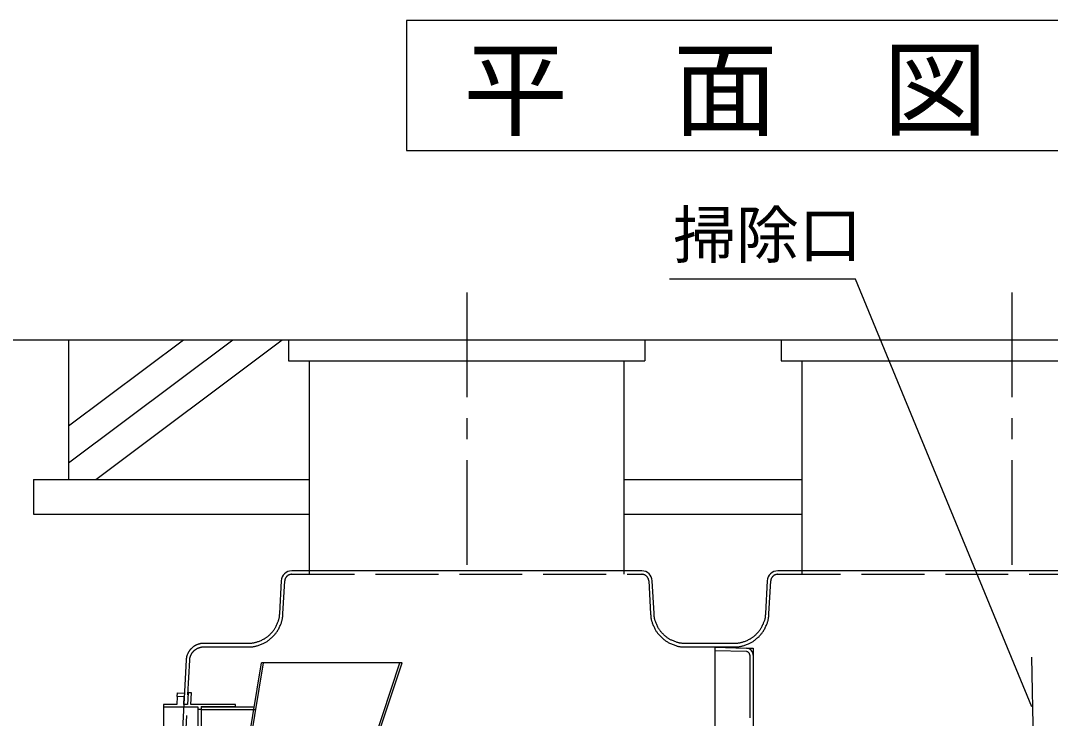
# Model space of a CAD drawing. Units: millimetres, scale not verified. Extents: x -8910 to 8910, y -6308 to 6308.
# Drawn here: x -6142 to -4669, y -2193 to -1193 of the extents above; entities that cross this region are included whole.
import ezdxf
from ezdxf.enums import TextEntityAlignment as Align

# ---------------------------------------------------------------- set-up
doc = ezdxf.new("R2010")
doc.units = ezdxf.units.MM
doc.header["$LTSCALE"] = 30
for name, pattern in [('CHAIN1', [8, 5, -1, 1, -1]), ('DASHED3', [4, 3, -1]), ('DOUBLE_CHAIN2', [12.8, 9, -1, 0.6, -0.6, 0.6, -1])]:
    doc.linetypes.add(name, pattern=pattern)
for name, color, linetype, lineweight in [('0-0_機器', 2, 'Continuous', 25), ('0-2_空気管', 3, 'Continuous', 25), ('0-5_09', 3, 'Continuous', 25), ('0-6_躯体', 3, 'Continuous', 25), ('0-8_0A', 3, 'Continuous', 25), ('0-A_0D', 3, 'Continuous', 25), ('0-D_文字', 7, 'Continuous', 25)]:
    doc.layers.add(name, color=color, linetype=linetype, lineweight=lineweight)
doc.styles.add('ＭＳ ゴシック', font='')
doc.styles.get('ＭＳ ゴシック').set_extended_font_data('MS Gothic')

msp = doc.modelspace()

# ---------------------------------------------------------------- linework, layer by layer
at = {"layer": '0-0_機器'}
for p, q in [((-7009.2, -1650.29), (-2260.7, -1650.29)), ((-6073.85, -1773.72), (-5909.27, -1650.29)), ((-6073.85, -1650.29), (-6073.85, -1850.29)), ((-6073.85, -1826.76), (-5838.56, -1650.29)), ((-6034.51, -1850.29), (-5767.84, -1650.29)), ((-6123.85, -1850.29), (-6123.85, -1900.29)), ((-6123.85, -1850.29), (-5728.85, -1850.29)), ((-5278.85, -1850.29), (-5023.85, -1850.29)), ((-6123.85, -1900.29), (-5728.85, -1900.29)), ((-5278.85, -1900.29), (-5023.85, -1900.29))]:
    msp.add_line(p, q, dxfattribs=at)
at = {"layer": '0-0_機器', "color": 3}
for p, q in [((-5758.85, -1650.29), (-5758.85, -1680.29)), ((-5053.85, -1650.29), (-5053.85, -1680.29)), ((-5053.85, -1650.29), (-4393.85, -1650.29)), ((-5758.85, -1680.29), (-5248.85, -1680.29)), ((-5053.85, -1680.29), (-4393.85, -1680.29))]:
    msp.add_line(p, q, dxfattribs=at)
msp.add_lwpolyline([(-3560.75, -1379.37), (-3560.75, -1193.06), (-5590.08, -1193.06), (-5590.08, -1379.37)], close=True, dxfattribs=at)
msp.add_lwpolyline([(-5758.85, -1650.29), (-5248.85, -1650.29), (-5248.85, -1680.29)], dxfattribs=at)
at = {"layer": '0-2_空気管', "linetype": 'CHAIN1'}
for p, q in [((-5503.85, -1582.62), (-5503.85, -2001.99)), ((-4723.85, -1582.62), (-4723.85, -2001.99))]:
    msp.add_line(p, q, dxfattribs=at)
at = {"layer": '0-2_空気管', "linetype": 'DOUBLE_CHAIN2'}
for p, q in [((-5148.85, -2090.83), (-5149.01, -2090.82)), ((-5103.58, -2092.01), (-5093.85, -2092.27)), ((-5093.85, -2092.27), (-5093.85, -2102.01))]:
    msp.add_line(p, q, dxfattribs=at)
at = {"layer": '0-2_空気管'}
for p, q in [((-5148.85, -2090.83), (-5148.85, -3833.02)), ((-5148.85, -2090.83), (-5103.58, -2092.01)), ((-5093.85, -2102.01), (-5093.85, -3794.43)), ((-5883.79, -2176.27), (-5808.48, -2176.27)), ((-5883.79, -2179.77), (-5806.03, -2179.77))]:
    msp.add_line(p, q, dxfattribs=at)
at = {"layer": '0-2_空気管', "linetype": 'DASHED3'}
for p, q in [((-5103.72, -2097.01), (-5148.85, -2095.83)), ((-5098.85, -2102.01), (-5098.85, -3794.43))]:
    msp.add_line(p, q, dxfattribs=at)
at = {"layer": '0-2_空気管'}
msp.add_arc((-5103.85, -2102.01), 10, 0, 88.5, dxfattribs=at)
at = {"layer": '0-2_空気管', "linetype": 'DASHED3'}
msp.add_arc((-5103.85, -2102.01), 5, 0, 88.5, dxfattribs=at)
at = {"layer": '0-5_09'}
for p, q in [((-5728.85, -1986.27), (-5728.85, -1680.29)), ((-5278.85, -1680.29), (-5278.85, -1986.27)), ((-5023.85, -1986.27), (-5023.85, -1680.29)), ((-5253.34, -1981.27), (-5754.36, -1981.27)), ((-4388.84, -1981.27), (-5058.86, -1981.27)), ((-5769.34, -1995.48), (-5771.96, -2042.62)), ((-5235.73, -2042.62), (-5238.36, -1995.48)), ((-5073.84, -1995.48), (-5076.46, -2042.62))]:
    msp.add_line(p, q, dxfattribs=at)
at = {"layer": '0-5_09', "linetype": 'DASHED3'}
for p, q in [((-5754.36, -1986.27), (-5253.34, -1986.27)), ((-5058.86, -1986.27), (-4388.84, -1986.27)), ((-5766.97, -2042.88), (-5764.34, -1995.74)), ((-5243.35, -1995.74), (-5240.72, -2042.88)), ((-5071.47, -2042.88), (-5068.84, -1995.74)), ((-5236.36, -2060.73), (-5235.8, -2061.96)), ((-5881.16, -2090.27), (-5815.87, -2090.27)), ((-5800.11, -2087.32), (-5798.85, -2086.84)), ((-5190.79, -2090.27), (-5120.37, -2090.27)), ((-5892.75, -2094.55), (-5892.4, -2094.26)), ((-5921.73, -2518.29), (-5900.29, -2109.22))]:
    msp.add_line(p, q, dxfattribs=at)
at = {"layer": '0-5_09'}
for points in [[(-5771.96, -2042.62), (-5772.01, -2043.55), (-5772.03, -2043.93), (-5772.06, -2044.4), (-5772.09, -2044.93), (-5772.14, -2045.51), (-5772.19, -2046.14), (-5772.26, -2046.79), (-5772.33, -2047.47), (-5772.43, -2048.16), (-5772.54, -2048.85), (-5772.67, -2049.54), (-5772.82, -2050.26), (-5773, -2051), (-5773.22, -2051.77), (-5773.48, -2052.6), (-5773.77, -2053.47), (-5774.11, -2054.41), (-5774.51, -2055.42), (-5774.94, -2056.48), (-5775.4, -2057.58), (-5775.89, -2058.69), (-5776.4, -2059.79), (-5776.91, -2060.86), (-5777.41, -2061.89), (-5777.91, -2062.85), (-5778.38, -2063.74), (-5778.85, -2064.55), (-5779.32, -2065.31), (-5779.81, -2066.04), (-5780.32, -2066.75), (-5780.88, -2067.46), (-5781.48, -2068.19), (-5782.16, -2068.95), (-5782.9, -2069.77), (-5783.7, -2070.62), (-5784.55, -2071.49), (-5785.43, -2072.37), (-5786.33, -2073.24), (-5787.22, -2074.08)], [(-5768.49, -2053.59), (-5768.23, -2052.68), (-5768, -2051.82), (-5767.81, -2050.98), (-5767.66, -2050.17), (-5767.52, -2049.36), (-5767.41, -2048.56), (-5767.32, -2047.77), (-5767.24, -2047), (-5767.18, -2046.27), (-5767.12, -2045.58), (-5767.08, -2044.96), (-5767.05, -2044.42), (-5766.97, -2042.88)], [(-5240.72, -2042.88), (-5240.67, -2043.91), (-5240.65, -2044.34), (-5240.62, -2044.86), (-5240.58, -2045.45), (-5240.53, -2046.09), (-5240.47, -2046.79), (-5240.4, -2047.52), (-5240.31, -2048.27), (-5240.21, -2049.04), (-5240.09, -2049.8), (-5239.94, -2050.57), (-5239.77, -2051.37), (-5239.57, -2052.19), (-5239.33, -2053.05), (-5239.04, -2053.97), (-5238.72, -2054.94), (-5238.33, -2055.98), (-5237.9, -2057.1), (-5237.42, -2058.28), (-5236.9, -2059.5), (-5236.36, -2060.73)], [(-5226.58, -2067.84), (-5227.14, -2067.12), (-5227.67, -2066.37), (-5228.18, -2065.59), (-5228.69, -2064.75), (-5229.22, -2063.83), (-5229.76, -2062.83), (-5230.31, -2061.76), (-5230.87, -2060.63), (-5231.43, -2059.48), (-5231.97, -2058.33), (-5232.48, -2057.18), (-5232.95, -2056.07), (-5233.38, -2055.02), (-5233.76, -2054.03), (-5234.08, -2053.12), (-5234.36, -2052.25), (-5234.6, -2051.44), (-5234.8, -2050.66), (-5234.97, -2049.91), (-5235.11, -2049.18), (-5235.23, -2048.45), (-5235.33, -2047.73), (-5235.42, -2047.02), (-5235.49, -2046.32), (-5235.55, -2045.67), (-5235.59, -2045.05), (-5235.63, -2044.49), (-5235.66, -2044.01), (-5235.73, -2042.62)], [(-5076.46, -2042.62), (-5076.51, -2043.55), (-5076.53, -2043.93), (-5076.56, -2044.4), (-5076.59, -2044.93), (-5076.64, -2045.51), (-5076.69, -2046.14), (-5076.76, -2046.79), (-5076.83, -2047.47), (-5076.93, -2048.16), (-5077.04, -2048.85), (-5077.17, -2049.54), (-5077.32, -2050.26), (-5077.5, -2051), (-5077.72, -2051.77), (-5077.98, -2052.6), (-5078.27, -2053.47), (-5078.61, -2054.41), (-5079.01, -2055.42), (-5079.44, -2056.48), (-5079.9, -2057.58), (-5080.39, -2058.69), (-5080.9, -2059.79), (-5081.41, -2060.86), (-5081.91, -2061.89), (-5082.41, -2062.85), (-5082.88, -2063.74), (-5083.35, -2064.55), (-5083.82, -2065.31), (-5084.31, -2066.04), (-5084.82, -2066.75), (-5085.38, -2067.46), (-5085.98, -2068.19), (-5086.66, -2068.95), (-5087.4, -2069.77), (-5088.2, -2070.62), (-5089.05, -2071.49), (-5089.93, -2072.37), (-5090.83, -2073.24), (-5091.72, -2074.08)], [(-5084.68, -2074.25), (-5083.81, -2073.36), (-5083.02, -2072.52), (-5082.3, -2071.71), (-5081.64, -2070.91), (-5081.02, -2070.1), (-5080.43, -2069.28), (-5079.86, -2068.4), (-5079.29, -2067.47), (-5078.71, -2066.45), (-5078.11, -2065.33), (-5077.49, -2064.14), (-5076.87, -2062.9), (-5076.25, -2061.62), (-5075.65, -2060.33), (-5075.09, -2059.06), (-5074.56, -2057.83), (-5074.08, -2056.66), (-5073.66, -2055.56), (-5073.3, -2054.54), (-5072.99, -2053.59), (-5072.73, -2052.68), (-5072.5, -2051.82), (-5072.31, -2050.98), (-5072.16, -2050.17), (-5072.02, -2049.36), (-5071.91, -2048.56), (-5071.82, -2047.77), (-5071.74, -2047), (-5071.68, -2046.27), (-5071.62, -2045.58), (-5071.58, -2044.96), (-5071.55, -2044.42), (-5071.47, -2042.88)], [(-5798.85, -2086.84), (-5797.6, -2086.35), (-5796.37, -2085.84), (-5795.2, -2085.34), (-5794.11, -2084.85), (-5793.1, -2084.37), (-5792.17, -2083.9), (-5791.3, -2083.42), (-5790.46, -2082.92), (-5789.65, -2082.4), (-5788.82, -2081.82), (-5787.98, -2081.19), (-5787.09, -2080.49), (-5786.14, -2079.71), (-5785.15, -2078.87), (-5784.14, -2077.97), (-5783.11, -2077.05), (-5782.1, -2076.11), (-5781.11, -2075.17), (-5780.18, -2074.25), (-5779.31, -2073.36), (-5778.52, -2072.52), (-5777.8, -2071.71), (-5777.14, -2070.91), (-5776.52, -2070.1), (-5775.93, -2069.28), (-5775.36, -2068.4), (-5774.79, -2067.47), (-5774.21, -2066.45), (-5773.61, -2065.33), (-5772.99, -2064.14), (-5772.37, -2062.9), (-5771.75, -2061.62), (-5771.15, -2060.33), (-5770.59, -2059.06), (-5770.06, -2057.83), (-5769.58, -2056.66), (-5769.16, -2055.56), (-5768.8, -2054.54), (-5768.49, -2053.59)], [(-5235.8, -2061.96), (-5235.23, -2063.15), (-5234.67, -2064.29), (-5234.12, -2065.36), (-5233.59, -2066.34), (-5233.07, -2067.25), (-5232.55, -2068.09), (-5232.01, -2068.9), (-5231.44, -2069.69), (-5230.82, -2070.48), (-5230.15, -2071.29), (-5229.4, -2072.14), (-5228.57, -2073.05), (-5227.68, -2073.99), (-5226.73, -2074.96), (-5225.76, -2075.94), (-5224.76, -2076.9), (-5223.77, -2077.83), (-5222.8, -2078.72), (-5221.87, -2079.54), (-5220.99, -2080.29), (-5220.14, -2080.96), (-5219.31, -2081.58), (-5218.48, -2082.15), (-5217.62, -2082.7), (-5216.72, -2083.22), (-5215.75, -2083.74), (-5214.7, -2084.27), (-5213.56, -2084.81), (-5212.34, -2085.37), (-5211.06, -2085.93), (-5209.75, -2086.47), (-5208.44, -2087), (-5207.14, -2087.5), (-5205.88, -2087.97), (-5204.68, -2088.38), (-5203.57, -2088.74), (-5202.53, -2089.05), (-5201.56, -2089.31), (-5200.64, -2089.53)], [(-5787.22, -2074.08), (-5788.09, -2074.88), (-5788.93, -2075.62), (-5789.73, -2076.29), (-5790.49, -2076.89), (-5791.24, -2077.45), (-5791.99, -2077.97), (-5792.76, -2078.45), (-5793.57, -2078.93), (-5794.44, -2079.39), (-5795.38, -2079.87), (-5796.41, -2080.36), (-5797.51, -2080.86), (-5798.66, -2081.36), (-5799.84, -2081.85), (-5801.02, -2082.33), (-5802.19, -2082.78), (-5803.32, -2083.2), (-5804.4, -2083.57), (-5805.4, -2083.89), (-5806.34, -2084.17), (-5807.21, -2084.41), (-5808.04, -2084.6), (-5808.83, -2084.76), (-5809.58, -2084.89), (-5810.32, -2084.99), (-5811.05, -2085.07), (-5811.78, -2085.14), (-5812.5, -2085.18), (-5813.19, -2085.22), (-5813.85, -2085.24), (-5814.47, -2085.26), (-5815.03, -2085.26), (-5815.52, -2085.26), (-5816.9, -2085.27), (-5881.31, -2085.27), (-5881.61, -2085.27), (-5881.93, -2085.28), (-5882.28, -2085.29), (-5882.65, -2085.31)], [(-5193.69, -2085.24), (-5194.32, -2085.22), (-5194.97, -2085.19), (-5195.66, -2085.15), (-5196.35, -2085.09), (-5197.04, -2085.02), (-5197.74, -2084.93), (-5198.46, -2084.81), (-5199.21, -2084.67), (-5200, -2084.49), (-5200.83, -2084.28), (-5201.72, -2084.03), (-5202.68, -2083.74), (-5203.71, -2083.4), (-5204.79, -2083.02), (-5205.91, -2082.61), (-5207.04, -2082.18), (-5208.17, -2081.74), (-5209.27, -2081.29), (-5210.32, -2080.83), (-5211.31, -2080.39), (-5212.21, -2079.96), (-5213.05, -2079.54), (-5213.84, -2079.11), (-5214.59, -2078.66), (-5215.32, -2078.18), (-5216.06, -2077.67), (-5216.82, -2077.1), (-5217.62, -2076.47), (-5218.47, -2075.77), (-5219.37, -2075.01), (-5220.28, -2074.2), (-5221.2, -2073.37), (-5222.12, -2072.52), (-5223, -2071.68), (-5223.85, -2070.85), (-5224.63, -2070.05), (-5225.34, -2069.29), (-5225.99, -2068.56), (-5226.58, -2067.84)], [(-5091.72, -2074.08), (-5092.59, -2074.88), (-5093.43, -2075.62), (-5094.23, -2076.29), (-5094.99, -2076.89), (-5095.74, -2077.45), (-5096.49, -2077.97), (-5097.26, -2078.45), (-5098.07, -2078.93), (-5098.94, -2079.39), (-5099.88, -2079.87), (-5100.91, -2080.36), (-5102.01, -2080.86), (-5103.16, -2081.36), (-5104.34, -2081.85), (-5105.52, -2082.33), (-5106.69, -2082.78), (-5107.82, -2083.2), (-5108.9, -2083.57), (-5109.9, -2083.89), (-5110.84, -2084.17), (-5111.71, -2084.41), (-5112.54, -2084.6), (-5113.33, -2084.76), (-5114.08, -2084.89), (-5114.82, -2084.99), (-5115.55, -2085.07), (-5116.28, -2085.14), (-5117, -2085.18), (-5117.69, -2085.22), (-5118.35, -2085.24), (-5118.97, -2085.26), (-5119.53, -2085.26), (-5120.02, -2085.26), (-5121.4, -2085.27), (-5191.72, -2085.27), (-5192.11, -2085.26), (-5192.57, -2085.26), (-5193.1, -2085.26), (-5193.69, -2085.24)], [(-5120.37, -2090.27), (-5119.94, -2090.26), (-5119.42, -2090.26), (-5118.83, -2090.26), (-5118.19, -2090.24), (-5117.49, -2090.22), (-5116.76, -2090.18), (-5116, -2090.14), (-5115.23, -2090.07), (-5114.46, -2089.99), (-5113.68, -2089.89), (-5112.88, -2089.76), (-5112.05, -2089.6), (-5111.17, -2089.4), (-5110.25, -2089.17), (-5109.26, -2088.89), (-5108.2, -2088.57), (-5107.05, -2088.19), (-5105.85, -2087.77), (-5104.61, -2087.32), (-5103.35, -2086.84), (-5102.1, -2086.35), (-5100.87, -2085.84), (-5099.7, -2085.34), (-5098.61, -2084.85), (-5097.6, -2084.37), (-5096.67, -2083.9), (-5095.8, -2083.42), (-5094.96, -2082.92), (-5094.15, -2082.4), (-5093.32, -2081.82), (-5092.48, -2081.19), (-5091.59, -2080.49), (-5090.64, -2079.71), (-5089.65, -2078.87), (-5088.64, -2077.97), (-5087.61, -2077.05), (-5086.6, -2076.11), (-5085.61, -2075.17), (-5084.68, -2074.25)], [(-5882.65, -2085.31), (-5883.02, -2085.33), (-5883.41, -2085.36), (-5883.79, -2085.4), (-5884.18, -2085.45), (-5884.58, -2085.52), (-5885, -2085.6), (-5885.44, -2085.7), (-5885.9, -2085.81), (-5886.39, -2085.95), (-5886.93, -2086.12), (-5887.5, -2086.3), (-5888.1, -2086.51), (-5888.72, -2086.74), (-5889.35, -2086.98), (-5889.97, -2087.22), (-5890.59, -2087.48), (-5891.17, -2087.73), (-5891.72, -2087.97), (-5892.22, -2088.21), (-5892.69, -2088.45), (-5893.12, -2088.69), (-5893.54, -2088.94), (-5893.95, -2089.2), (-5894.36, -2089.49), (-5894.78, -2089.8), (-5895.23, -2090.15), (-5895.7, -2090.54), (-5896.2, -2090.96), (-5896.71, -2091.41), (-5897.22, -2091.87), (-5897.72, -2092.34), (-5898.22, -2092.81), (-5898.69, -2093.27), (-5899.12, -2093.72), (-5899.52, -2094.14), (-5899.87, -2094.55), (-5900.2, -2094.94), (-5900.51, -2095.35), (-5900.81, -2095.76)], [(-5892.4, -2094.26), (-5892.06, -2093.99), (-5891.73, -2093.74), (-5891.4, -2093.51), (-5891.05, -2093.29), (-5890.69, -2093.08), (-5890.31, -2092.87), (-5889.89, -2092.66), (-5889.43, -2092.45), (-5888.94, -2092.22), (-5888.43, -2092), (-5887.91, -2091.78), (-5887.38, -2091.57), (-5886.86, -2091.37), (-5886.36, -2091.18), (-5885.88, -2091.02), (-5885.43, -2090.87), (-5885.02, -2090.75), (-5884.63, -2090.65), (-5884.26, -2090.56), (-5883.91, -2090.49), (-5883.57, -2090.43), (-5883.25, -2090.39), (-5882.92, -2090.35), (-5882.6, -2090.32), (-5882.28, -2090.3), (-5881.97, -2090.29), (-5881.68, -2090.28), (-5881.4, -2090.27), (-5881.16, -2090.27)], [(-5815.87, -2090.27), (-5815.44, -2090.26), (-5814.92, -2090.26), (-5814.33, -2090.26), (-5813.69, -2090.24), (-5812.99, -2090.22), (-5812.26, -2090.18), (-5811.5, -2090.14), (-5810.73, -2090.07), (-5809.96, -2089.99), (-5809.18, -2089.89), (-5808.38, -2089.76), (-5807.55, -2089.6), (-5806.67, -2089.4), (-5805.75, -2089.17), (-5804.76, -2088.89), (-5803.7, -2088.57), (-5802.55, -2088.19), (-5801.35, -2087.77), (-5800.11, -2087.32)], [(-5200.64, -2089.53), (-5199.77, -2089.7), (-5198.92, -2089.85), (-5198.1, -2089.96), (-5197.29, -2090.05), (-5196.48, -2090.12), (-5195.69, -2090.18), (-5194.92, -2090.21), (-5194.18, -2090.24), (-5193.5, -2090.25), (-5192.88, -2090.26), (-5192.33, -2090.26), (-5190.79, -2090.27)], [(-5900.81, -2095.76), (-5901.09, -2096.2), (-5901.38, -2096.66), (-5901.67, -2097.17), (-5901.97, -2097.73), (-5902.28, -2098.33), (-5902.59, -2098.95), (-5902.9, -2099.59), (-5903.2, -2100.23), (-5903.48, -2100.87), (-5903.74, -2101.48), (-5903.98, -2102.07), (-5904.19, -2102.62), (-5904.37, -2103.13), (-5904.53, -2103.61), (-5904.66, -2104.06), (-5904.77, -2104.49), (-5904.87, -2104.91), (-5904.95, -2105.31), (-5905.01, -2105.72), (-5905.07, -2106.12), (-5905.11, -2106.51), (-5905.15, -2106.9), (-5905.19, -2107.26), (-5905.21, -2107.61), (-5905.23, -2107.92), (-5905.25, -2108.19), (-5905.29, -2108.96), (-5926.73, -2518.03)], [(-5900.29, -2109.22), (-5900.27, -2108.81), (-5900.26, -2108.63), (-5900.25, -2108.43), (-5900.24, -2108.19), (-5900.22, -2107.93), (-5900.19, -2107.66), (-5900.16, -2107.36), (-5900.13, -2107.06), (-5900.09, -2106.76), (-5900.04, -2106.45), (-5899.98, -2106.14), (-5899.91, -2105.82), (-5899.83, -2105.5), (-5899.74, -2105.15), (-5899.62, -2104.79), (-5899.49, -2104.4), (-5899.34, -2103.98), (-5899.16, -2103.53), (-5898.97, -2103.06), (-5898.77, -2102.57), (-5898.55, -2102.08), (-5898.32, -2101.59), (-5898.1, -2101.11), (-5897.87, -2100.65), (-5897.65, -2100.23), (-5897.44, -2099.83), (-5897.23, -2099.47), (-5897.02, -2099.13), (-5896.81, -2098.81), (-5896.58, -2098.5), (-5896.33, -2098.18), (-5896.06, -2097.85), (-5895.77, -2097.51), (-5895.43, -2097.15), (-5895.08, -2096.77), (-5894.7, -2096.39), (-5894.31, -2096), (-5893.91, -2095.61), (-5893.51, -2095.24)], [(-5893.51, -2095.24), (-5893.13, -2094.88), (-5892.75, -2094.55)]]:
    msp.add_lwpolyline(points, dxfattribs=at)
for centre, start, end in [((-5754.36, -1996.27), 90, 177), ((-5253.34, -1996.27), 3, 90), ((-5058.86, -1996.27), 90, 177)]:
    msp.add_arc(centre, 15, start, end, dxfattribs=at)
at = {"layer": '0-5_09', "linetype": 'DASHED3'}
for centre, start, end in [((-5754.36, -1996.27), 90, 177), ((-5253.34, -1996.27), 3, 90), ((-5058.86, -1996.27), 90, 177)]:
    msp.add_arc(centre, 10, start, end, dxfattribs=at)
at = {"layer": '0-6_躯体', "linetype": 'CHAIN1'}
msp.add_line((-4695.59, -2104.74), (-4692.65, -2269.32), dxfattribs=at)
at = {"layer": '0-6_躯体'}
for p, q in [((-5884.05, -2636.27), (-5797.54, -2113.27)), ((-5881.01, -2636.27), (-5794.5, -2113.27)), ((-5596.35, -2113.27), (-5797.54, -2113.27)), ((-5773.52, -2636.27), (-5599.52, -2113.27)), ((-5770.36, -2636.27), (-5596.35, -2113.27))]:
    msp.add_line(p, q, dxfattribs=at)
at = {"layer": '0-8_0A'}
for p, q in [((-5918.01, -2161.38), (-5917.72, -2155.85)), ((-5917.72, -2155.85), (-5907.73, -2156.37)), ((-5907.73, -2156.37), (-5908.02, -2161.9)), ((-5834.8, -2172.77), (-5898.58, -2172.77)), ((-5888.8, -2179.27), (-5883.79, -2179.27)), ((-5883.79, -2176.27), (-5883.79, -2290.27)), ((-5834.8, -2176.27), (-5883.79, -2176.27)), ((-5834.8, -2176.27), (-5834.8, -2172.77))]:
    msp.add_line(p, q, dxfattribs=at)
for points in [[(-5898.58, -2172.77), (-5897.71, -2156.26), (-5902.7, -2156), (-5903.58, -2172.77), (-5908.59, -2172.77), (-5908.02, -2161.9), (-5918.01, -2161.38), (-5918.6, -2172.77), (-5937.79, -2172.77), (-5937.79, -2293.77)], [(-5937.79, -2176.27), (-5888.8, -2176.27), (-5888.8, -2290.27)]]:
    msp.add_lwpolyline(points, dxfattribs=at)
at = {"layer": '0-A_0D'}
msp.add_line((-5883.79, -2175.82), (-5883.79, -2290.72), dxfattribs=at)
at = {"layer": '0-D_文字', "color": 3}
for p, q in [((-4947.64, -1563.71), (-5213.64, -1563.71)), ((-4695.05, -2175.93), (-4947.64, -1563.71))]:
    msp.add_line(p, q, dxfattribs=at)

# ---------------------------------------------------------------- texts
at = {"layer": '0-0_機器', "color": 4, "style": 'ＭＳ ゴシック'}
msp.add_text('平\u3000面\u3000図', height=110, dxfattribs=at).set_placement((-5508.84, -1379.34), align=Align.BOTTOM_LEFT)
at = {"layer": '0-D_文字', "color": 4, "style": 'ＭＳ ゴシック'}
msp.add_text('掃除口', height=65.98, dxfattribs=at).set_placement((-5208.64, -1552.71), align=Align.BOTTOM_LEFT)

doc.saveas('drawing.dxf')
